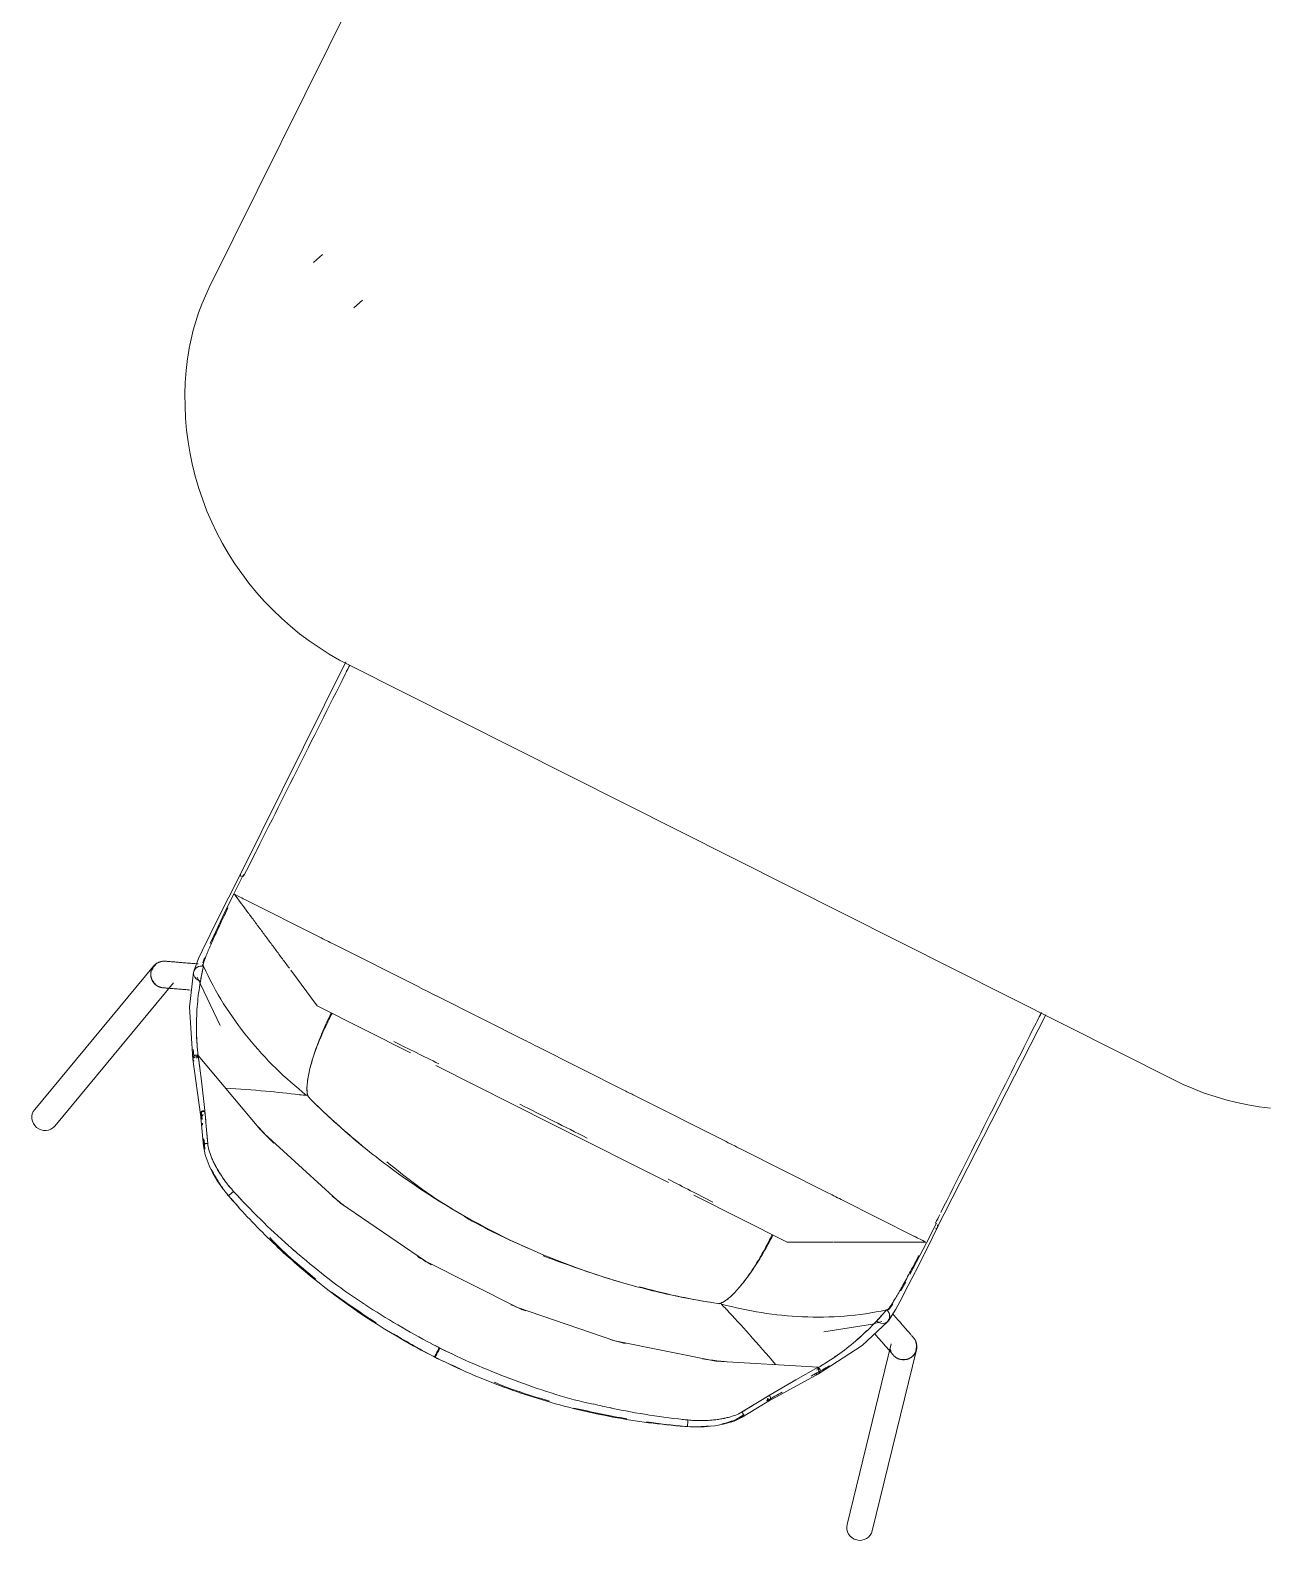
# Model space of a CAD drawing. Header units: millimetres. Extents: x 90978 to 295199, y -4084 to 97293.
# Drawn here: x 158724 to 159465, y 30896 to 31802 of the extents above; entities that cross this region are included whole.
import ezdxf

# ---------------------------------------------------------------- set-up
doc = ezdxf.new("R2010")
doc.units = ezdxf.units.MM
doc.header["$MEASUREMENT"] = 0
doc.layers.add('I-FURN', color=8, linetype='CONTINUOUS', lineweight=9)

msp = doc.modelspace()

# ---------------------------------------------------------------- linework, layer by layer
at = {"layer": 'I-FURN'}
for p, q in [((159173.54, 32338.06), (158831.77, 31648.02)), ((158894.39, 31663.12), (158899.75, 31667.86)), ((158829.44, 31643.06), (158827.31, 31638.02)), ((158831.77, 31648.02), (158829.44, 31643.06)), ((158825.38, 31632.9), (158823.66, 31627.7)), ((158827.31, 31638.02), (158825.38, 31632.9)), ((158918.44, 31635.84), (158923.82, 31640.56)), ((158823.66, 31627.7), (158822.15, 31622.44)), ((158820.85, 31617.13), (158819.76, 31611.76)), ((158822.15, 31622.44), (158820.85, 31617.13)), ((158818.77, 31605.46), (158817.96, 31598.33)), ((158818.89, 31606.36), (158818.77, 31605.46)), ((158819.76, 31611.76), (158818.89, 31606.36)), ((158817.96, 31598.33), (158817.43, 31591.18)), ((158817.43, 31591.18), (158817.19, 31584)), ((158817.19, 31584), (158817.24, 31576.83)), ((158817.24, 31576.83), (158817.58, 31569.66)), ((158817.58, 31569.66), (158818.2, 31562.51)), ((158818.2, 31562.51), (158819.11, 31555.4)), ((158819.11, 31555.4), (158820.3, 31548.32)), ((158820.3, 31548.32), (158821.77, 31541.3)), ((158821.77, 31541.3), (158823.52, 31534.34)), ((158823.52, 31534.34), (158825.55, 31527.46)), ((158825.55, 31527.46), (158827.86, 31520.67)), ((158827.86, 31520.67), (158830.43, 31513.97)), ((158830.43, 31513.97), (158833.27, 31507.38)), ((158833.27, 31507.38), (158836.37, 31500.91)), ((158836.37, 31500.91), (158839.72, 31494.57)), ((158839.72, 31494.57), (158843.33, 31488.36)), ((158843.33, 31488.36), (158847.18, 31482.31)), ((158847.18, 31482.31), (158851.27, 31476.42)), ((158851.27, 31476.42), (158855.6, 31470.69)), ((158855.6, 31470.69), (158860.15, 31465.14)), ((158860.15, 31465.14), (158864.92, 31459.78)), ((158864.92, 31459.78), (158869.89, 31454.61)), ((158869.89, 31454.61), (158875.07, 31449.65)), ((158875.07, 31449.65), (158880.45, 31444.9)), ((158880.45, 31444.9), (158886.01, 31440.36)), ((158886.01, 31440.36), (158891.75, 31436.05)), ((158891.75, 31436.05), (158897.65, 31431.98)), ((158897.65, 31431.98), (158903.72, 31428.14)), ((158903.72, 31428.14), (158909.93, 31424.55)), ((158909.93, 31424.55), (158915.95, 31421.38)), ((158850.19, 31295.22), (158913.72, 31423.46)), ((158915.95, 31421.38), (159410.06, 31172.81)), ((158843.49, 31282.25), (158850.43, 31295.73)), ((158846.41, 31283.96), (158852.34, 31295.96)), ((158850.23, 31295.24), (158850.19, 31295.19)), ((158850.19, 31295.19), (158850.3, 31295.06)), ((158850.41, 31295.22), (158850.23, 31295.24)), ((158850.3, 31295.06), (158850.54, 31294.87)), ((158850.73, 31295.13), (158850.41, 31295.22)), ((158851.15, 31294.97), (158850.73, 31295.13)), ((158851.65, 31294.76), (158851.15, 31294.97)), ((158836.53, 31268.53), (158843.49, 31282.25)), ((158840.78, 31272.42), (158846.41, 31283.96)), ((158853.2, 31280.83), (158897.78, 31258.4)), ((158835.69, 31261.74), (158840.78, 31272.42)), ((158840.96, 31271.35), (158843.01, 31275.8)), ((158832.27, 31259.97), (158836.53, 31268.53)), ((158832.39, 31254.53), (158835.69, 31261.74)), ((158827.48, 31249.98), (158832.27, 31259.97)), ((158906.56, 31253.99), (158957.86, 31228.18)), ((158799.87, 31242.26), (158800.13, 31242.45)), ((158800.13, 31242.45), (158800.4, 31242.63)), ((158800.4, 31242.63), (158800.67, 31242.8)), ((158800.67, 31242.8), (158800.95, 31242.95)), ((158800.95, 31242.95), (158801.24, 31243.1)), ((158801.24, 31243.1), (158801.53, 31243.23)), ((158801.53, 31243.23), (158801.82, 31243.35)), ((158801.82, 31243.35), (158802.12, 31243.46)), ((158802.12, 31243.46), (158802.43, 31243.56)), ((158802.43, 31243.56), (158802.74, 31243.64)), ((158802.74, 31243.64), (158803.05, 31243.71)), ((158803.05, 31243.71), (158803.36, 31243.77)), ((158803.36, 31243.77), (158803.68, 31243.82)), ((158803.68, 31243.82), (158804, 31243.86)), ((158804, 31243.86), (158804.32, 31243.88)), ((158804.32, 31243.88), (158804.64, 31243.89)), ((158804.64, 31243.89), (158804.96, 31243.88)), ((158804.96, 31243.88), (158805.28, 31243.87)), ((158805.28, 31243.87), (158805.36, 31243.86)), ((158805.37, 31243.86), (158805.36, 31243.86)), ((158805.36, 31243.86), (158805.38, 31243.86)), ((158805.41, 31243.86), (158805.37, 31243.86)), ((158805.38, 31243.86), (158805.44, 31243.85)), ((158805.5, 31243.85), (158805.41, 31243.86)), ((158805.44, 31243.85), (158805.54, 31243.85)), ((158805.62, 31243.84), (158805.5, 31243.85)), ((158805.54, 31243.85), (158805.58, 31243.84)), ((158805.78, 31243.83), (158805.62, 31243.84)), ((158805.97, 31243.81), (158805.78, 31243.83)), ((158806.21, 31243.79), (158805.97, 31243.81)), ((158806.48, 31243.77), (158806.21, 31243.79)), ((158806.79, 31243.74), (158806.48, 31243.77)), ((158807.13, 31243.72), (158806.79, 31243.74)), ((158807.51, 31243.68), (158807.13, 31243.72)), ((158807.93, 31243.65), (158807.51, 31243.68)), ((158808.38, 31243.61), (158807.93, 31243.65)), ((158808.87, 31243.57), (158808.38, 31243.61)), ((158809.38, 31243.53), (158808.87, 31243.57)), ((158809.93, 31243.48), (158809.38, 31243.53)), ((158810.52, 31243.44), (158809.93, 31243.48)), ((158811.13, 31243.39), (158810.52, 31243.44)), ((158811.77, 31243.33), (158811.13, 31243.39)), ((158812.44, 31243.28), (158811.77, 31243.33)), ((158813.13, 31243.22), (158812.44, 31243.28)), ((158813.86, 31243.16), (158813.13, 31243.22)), ((158814.61, 31243.1), (158813.86, 31243.16)), ((158815.38, 31243.04), (158814.61, 31243.1)), ((158816.17, 31242.97), (158815.38, 31243.04)), ((158816.99, 31242.9), (158816.17, 31242.97)), ((158817.83, 31242.84), (158816.99, 31242.9)), ((158818.68, 31242.76), (158817.83, 31242.84)), ((158819.55, 31242.69), (158818.68, 31242.76)), ((158820.44, 31242.62), (158819.55, 31242.69)), ((158821.34, 31242.55), (158820.44, 31242.62)), ((158822.26, 31242.47), (158821.34, 31242.55)), ((158823.19, 31242.39), (158822.26, 31242.47)), ((158822.47, 31237.84), (158825.42, 31245.48)), ((158824.13, 31242.32), (158823.19, 31242.39)), ((158825.42, 31245.48), (158827.48, 31249.98)), ((158827.91, 31242.88), (158828.84, 31245.86)), ((158798.38, 31240.85), (158727.04, 31154.94)), ((158796.71, 31236.14), (158796.73, 31236.46)), ((158796.71, 31235.82), (158796.71, 31236.14)), ((158796.72, 31235.5), (158796.71, 31235.82)), ((158796.74, 31235.18), (158796.72, 31235.5)), ((158796.73, 31236.54), (158796.77, 31236.86)), ((158796.73, 31236.46), (158796.73, 31236.54)), ((158796.77, 31234.86), (158796.74, 31235.18)), ((158796.77, 31236.86), (158796.81, 31237.18)), ((158796.82, 31234.54), (158796.77, 31234.86)), ((158796.81, 31237.18), (158796.87, 31237.49)), ((158796.88, 31234.23), (158796.82, 31234.54)), ((158796.87, 31237.49), (158796.94, 31237.81)), ((158796.95, 31233.92), (158796.88, 31234.23)), ((158796.94, 31237.81), (158797.02, 31238.12)), ((158797.04, 31233.61), (158796.95, 31233.92)), ((158797.02, 31238.12), (158797.12, 31238.42)), ((158797.13, 31233.31), (158797.04, 31233.61)), ((158797.12, 31238.42), (158797.22, 31238.72)), ((158797.24, 31233), (158797.13, 31233.31)), ((158797.22, 31238.72), (158797.34, 31239.02)), ((158797.34, 31239.02), (158797.48, 31239.31)), ((158797.48, 31239.31), (158797.62, 31239.6)), ((158797.62, 31239.6), (158797.77, 31239.88)), ((158797.77, 31239.88), (158797.94, 31240.15)), ((158797.94, 31240.15), (158798.11, 31240.42)), ((158798.11, 31240.42), (158798.3, 31240.68)), ((158798.3, 31240.68), (158798.5, 31240.93)), ((158798.5, 31240.93), (158798.7, 31241.18)), ((158798.7, 31241.18), (158798.92, 31241.41)), ((158798.92, 31241.41), (158799.14, 31241.64)), ((158799.14, 31241.64), (158799.38, 31241.86)), ((158799.38, 31241.86), (158799.62, 31242.06)), ((158799.62, 31242.06), (158799.87, 31242.26)), ((158820.02, 31216.35), (158822.39, 31237.27)), ((158822.32, 31236.68), (158822.53, 31237.82)), ((158822.37, 31236.8), (158822.47, 31237.84)), ((158822.41, 31236.19), (158822.37, 31236.8)), ((158822.53, 31235.57), (158822.41, 31236.19)), ((158823.05, 31234.35), (158822.53, 31235.57)), ((158823.03, 31238.86), (158823.8, 31239.75)), ((158823.95, 31233.26), (158823.05, 31234.35)), ((158823.8, 31239.75), (158824.77, 31240.42)), ((158825.07, 31242.24), (158824.13, 31242.32)), ((158824.52, 31234.32), (158838.3, 31205.2)), ((158827.78, 31240.93), (158827.73, 31241.84)), ((158896.58, 31217.07), (158880.72, 31238.44)), ((158739.04, 31144.97), (158810.38, 31230.88)), ((158797.36, 31232.71), (158797.24, 31233)), ((158797.5, 31232.42), (158797.36, 31232.71)), ((158797.64, 31232.13), (158797.5, 31232.42)), ((158797.8, 31231.85), (158797.64, 31232.13)), ((158797.97, 31231.58), (158797.8, 31231.85)), ((158798.14, 31231.31), (158797.97, 31231.58)), ((158798.33, 31231.05), (158798.14, 31231.31)), ((158798.53, 31230.8), (158798.33, 31231.05)), ((158798.74, 31230.56), (158798.53, 31230.8)), ((158798.96, 31230.33), (158798.74, 31230.56)), ((158799.18, 31230.1), (158798.96, 31230.33)), ((158799.42, 31229.88), (158799.18, 31230.1)), ((158799.66, 31229.68), (158799.42, 31229.88)), ((158799.91, 31229.48), (158799.66, 31229.68)), ((158800.17, 31229.29), (158799.91, 31229.48)), ((158800.44, 31229.12), (158800.17, 31229.29)), ((158800.72, 31228.95), (158800.44, 31229.12)), ((158801, 31228.8), (158800.72, 31228.95)), ((158801.28, 31228.66), (158801, 31228.8)), ((158801.58, 31228.53), (158801.28, 31228.66)), ((158801.87, 31228.41), (158801.58, 31228.53)), ((158802.17, 31228.3), (158801.87, 31228.41)), ((158802.48, 31228.2), (158802.17, 31228.3)), ((158802.79, 31228.12), (158802.48, 31228.2)), ((158803.1, 31228.05), (158802.79, 31228.12)), ((158803.41, 31227.99), (158803.1, 31228.05)), ((158803.73, 31227.95), (158803.41, 31227.99)), ((158804.05, 31227.91), (158803.73, 31227.95)), ((158804.09, 31227.91), (158804.05, 31227.91)), ((158804.05, 31227.91), (158804.05, 31227.91)), ((158804.05, 31227.91), (158804.07, 31227.91)), ((158804.07, 31227.91), (158804.13, 31227.91)), ((158804.16, 31227.91), (158804.09, 31227.91)), ((158804.13, 31227.91), (158804.22, 31227.9)), ((158804.27, 31227.9), (158804.16, 31227.91)), ((158804.22, 31227.9), (158804.36, 31227.89)), ((158804.36, 31227.89), (158804.53, 31227.88)), ((158804.53, 31227.88), (158804.74, 31227.86)), ((158804.74, 31227.86), (158804.99, 31227.84)), ((158804.99, 31227.84), (158805.28, 31227.81)), ((158805.28, 31227.81), (158805.6, 31227.79)), ((158805.6, 31227.79), (158805.96, 31227.76)), ((158805.96, 31227.76), (158806.35, 31227.73)), ((158806.35, 31227.73), (158806.78, 31227.69)), ((158806.78, 31227.69), (158807.24, 31227.65)), ((158807.24, 31227.65), (158807.74, 31227.61)), ((158807.74, 31227.61), (158808.27, 31227.57)), ((158808.27, 31227.57), (158808.83, 31227.52)), ((158808.83, 31227.52), (158809.43, 31227.47)), ((158809.43, 31227.47), (158810.05, 31227.42)), ((158810.05, 31227.42), (158810.7, 31227.37)), ((158810.7, 31227.37), (158811.38, 31227.31)), ((158811.38, 31227.31), (158812.09, 31227.25)), ((158812.09, 31227.25), (158812.82, 31227.19)), ((158812.82, 31227.19), (158813.58, 31227.13)), ((158813.58, 31227.13), (158814.36, 31227.07)), ((158814.36, 31227.07), (158815.16, 31227)), ((158815.16, 31227), (158815.98, 31226.93)), ((158815.98, 31226.93), (158816.83, 31226.86)), ((158816.83, 31226.86), (158817.69, 31226.79)), ((158817.69, 31226.79), (158818.57, 31226.72)), ((158818.57, 31226.72), (158819.46, 31226.65)), ((158819.46, 31226.65), (158820.37, 31226.57)), ((158825.18, 31232.41), (158823.95, 31233.26)), ((158826.65, 31231.93), (158825.18, 31232.41)), ((158821.93, 31185.1), (158820.02, 31216.35)), ((158952.59, 31188.89), (158896.58, 31217.07)), ((158968.04, 31223.06), (159021.82, 31196)), ((159268.2, 31083.33), (159333.75, 31211.65)), ((159027.71, 31193.04), (159081.37, 31166.05)), ((158825.09, 31187.23), (158821.91, 31185.52)), ((158821.91, 31185.52), (158821.98, 31186)), ((158826.5, 31151.79), (158821.93, 31185.1)), ((158821.98, 31186), (158822.16, 31186.44)), ((158822.16, 31186.44), (158822.43, 31186.84)), ((158822.43, 31186.84), (158822.79, 31187.15)), ((158822.79, 31187.15), (158823.22, 31187.38)), ((158823.22, 31187.38), (158823.68, 31187.51)), ((158823.68, 31187.51), (158824.17, 31187.52)), ((158824.17, 31187.52), (158824.64, 31187.43)), ((158824.2, 31185.7), (158825.09, 31187.23)), ((158825.09, 31187.23), (158824.2, 31185.7)), ((158824.22, 31185.65), (158825.09, 31187.23)), ((158824.22, 31185.65), (158825.09, 31187.23)), ((158824.64, 31187.43), (158825.09, 31187.23)), ((158825.16, 31187.35), (158862.54, 31142.58)), ((158825.16, 31187.35), (158827.13, 31172.07)), ((159037.51, 31146.17), (158967.7, 31181.29)), ((158827.13, 31172.07), (158829.04, 31154.32)), ((159410.06, 31172.81), (159416.2, 31169.87)), ((159416.2, 31169.87), (159422.45, 31167.19)), ((159086.95, 31163.24), (159140.63, 31136.24)), ((159422.45, 31167.19), (159428.79, 31164.75)), ((159428.79, 31164.75), (159435.24, 31162.58)), ((159435.24, 31162.58), (159441.76, 31160.66)), ((158828.32, 31132.81), (158826.45, 31152.22)), ((158826.56, 31152.41), (158826.49, 31152.01)), ((158826.49, 31152.01), (158826.53, 31151.61)), ((158826.74, 31152.79), (158826.56, 31152.41)), ((158827.26, 31150.91), (158827.01, 31153.25)), ((158827.38, 31153.37), (158827.02, 31153.12)), ((158827.29, 31150.64), (158828.1, 31151.88)), ((158827.79, 31153.54), (158827.38, 31153.37)), ((158828.24, 31153.62), (158827.79, 31153.54)), ((158828.7, 31153.59), (158828.24, 31153.62)), ((158829.13, 31153.46), (158828.7, 31153.59)), ((158829.04, 31154.32), (158829.66, 31147.99)), ((159441.76, 31160.66), (159448.35, 31159)), ((159448.35, 31159), (159455.01, 31157.61)), ((159455.01, 31157.61), (159461.71, 31156.49)), ((159461.71, 31156.49), (159468.46, 31155.63)), ((158826.53, 31151.61), (158826.69, 31151.23)), ((158827.46, 31148.95), (158827.26, 31150.91)), ((158827.82, 31145.39), (158827.7, 31146.59)), ((159107.33, 31111.05), (159037.51, 31146.17)), ((158829.19, 31130.99), (158828.63, 31137.11)), ((158830.31, 31140.94), (158830.9, 31134.35)), ((158863.31, 31141.78), (158864.84, 31140.18)), ((158864.84, 31140.18), (158910.57, 31098.74)), ((158829.28, 31127.69), (158828.31, 31132.98)), ((158831.71, 31121.2), (158829.28, 31127.69)), ((159150.9, 31131.07), (159202.12, 31105.3)), ((158834.01, 31116.59), (158831.71, 31121.2)), ((158836.81, 31111.88), (158834.01, 31116.59)), ((158839.94, 31107.38), (158836.81, 31111.88)), ((158843.44, 31103.16), (158843.36, 31103.09)), ((158843.6, 31103.31), (158843.44, 31103.16)), ((158843.83, 31103.52), (158843.6, 31103.31)), ((158844.13, 31103.79), (158843.83, 31103.52)), ((158844.47, 31104.09), (158844.13, 31103.79)), ((158844.83, 31104.42), (158844.47, 31104.09)), ((158845.2, 31104.75), (158844.83, 31104.42)), ((158845.54, 31105.05), (158845.2, 31104.75)), ((158845.85, 31105.32), (158845.54, 31105.05)), ((158846.09, 31105.54), (158845.85, 31105.32)), ((158846.26, 31105.69), (158846.09, 31105.54)), ((158846.35, 31105.76), (158846.26, 31105.69)), ((158910.57, 31098.74), (158961.51, 31063.82)), ((159178.44, 31075.27), (159122.44, 31103.45)), ((159210.97, 31100.85), (159255.31, 31078.54)), ((159268.16, 31086.77), (159262.07, 31074.87)), ((159262.43, 31071.5), (159269.12, 31085.1)), ((159267.72, 31083.4), (159268.01, 31083.32)), ((159268.07, 31083.51), (159267.82, 31083.7)), ((159268.17, 31083.31), (159268.2, 31083.37)), ((159206.16, 31075.28), (159178.44, 31075.27)), ((159255.57, 31057.73), (159262.43, 31071.5)), ((159262.07, 31074.87), (159256.15, 31063.45)), ((158961.51, 31063.82), (159016.7, 31036.06)), ((159256.15, 31063.45), (159252.13, 31055.83)), ((159255.25, 31063.09), (159255.18, 31062.97)), ((159257.53, 31067.27), (159255.25, 31063.09)), ((159251.22, 31049.21), (159255.57, 31057.73)), ((159246.06, 31039.4), (159251.22, 31049.21)), ((159249.71, 31051.36), (159246.8, 31046.09)), ((159016.7, 31036.06), (159075.1, 31015.98)), ((159239.3, 31028.15), (159243.68, 31035.08)), ((159241.95, 31038.05), (159239.38, 31034.76)), ((159243.68, 31035.08), (159246.06, 31039.4)), ((159200.58, 31021.4), (159229.75, 31026.09)), ((159223.5, 31013.37), (159238.89, 31027.74)), ((159229.75, 31026.09), (159235.24, 31027.69)), ((159232.06, 31027.99), (159233.33, 31027.09)), ((159233.33, 31027.09), (159234.74, 31026.6)), ((159234.74, 31026.6), (159236.16, 31026.54)), ((159236.16, 31026.54), (159237.44, 31026.84)), ((159237.44, 31026.84), (159238.01, 31027.11)), ((159238.01, 31027.11), (159238.53, 31027.44)), ((159239.25, 31028.18), (159238.46, 31027.34)), ((159238.53, 31027.44), (159239.3, 31028.15)), ((159240.04, 31030.35), (159239.78, 31029.21)), ((159240, 31031.53), (159240.04, 31030.35)), ((159242.3, 31031.7), (159241.68, 31032.41)), ((159242.92, 31031), (159242.3, 31031.7)), ((159243.53, 31030.3), (159242.92, 31031)), ((159244.13, 31029.62), (159243.53, 31030.3)), ((159244.72, 31028.94), (159244.13, 31029.62)), ((159245.3, 31028.28), (159244.72, 31028.94)), ((159245.87, 31027.63), (159245.3, 31028.28)), ((159246.43, 31027), (159245.87, 31027.63)), ((159246.98, 31026.38), (159246.43, 31027)), ((159247.51, 31025.77), (159246.98, 31026.38)), ((159248.02, 31025.18), (159247.51, 31025.77)), ((159248.53, 31024.61), (159248.02, 31025.18)), ((159075.1, 31015.98), (159135.63, 31003.95)), ((159231.12, 31020.18), (159231.73, 31019.49)), ((159231.73, 31019.49), (159232.33, 31018.81)), ((159232.33, 31018.81), (159232.91, 31018.14)), ((159232.91, 31018.14), (159233.49, 31017.48)), ((159233.49, 31017.48), (159234.06, 31016.84)), ((159234.06, 31016.84), (159234.61, 31016.21)), ((159234.61, 31016.21), (159235.15, 31015.59)), ((159249.01, 31024.06), (159248.53, 31024.61)), ((159249.48, 31023.53), (159249.01, 31024.06)), ((159249.93, 31023.01), (159249.48, 31023.53)), ((159250.36, 31022.52), (159249.93, 31023.01)), ((159250.77, 31022.05), (159250.36, 31022.52)), ((159251.17, 31021.61), (159250.77, 31022.05)), ((159251.54, 31021.18), (159251.17, 31021.61)), ((159251.89, 31020.78), (159251.54, 31021.18)), ((159252.22, 31020.41), (159251.89, 31020.78)), ((159252.52, 31020.06), (159252.22, 31020.41)), ((159252.81, 31019.74), (159252.52, 31020.06)), ((159253.07, 31019.44), (159252.81, 31019.74)), ((159253.31, 31019.17), (159253.07, 31019.44)), ((159253.52, 31018.92), (159253.31, 31019.17)), ((159253.71, 31018.71), (159253.52, 31018.92)), ((159253.87, 31018.52), (159253.71, 31018.71)), ((159254.01, 31018.36), (159253.87, 31018.52)), ((159254.13, 31018.23), (159254.01, 31018.36)), ((159254.22, 31018.13), (159254.13, 31018.23)), ((159254.19, 31018.16), (159254.26, 31018.08)), ((159254.28, 31018.06), (159254.22, 31018.13)), ((159254.26, 31018.08), (159254.31, 31018.03)), ((159254.32, 31018.01), (159254.28, 31018.06)), ((159254.31, 31018.03), (159254.33, 31018)), ((159254.33, 31018), (159254.32, 31018.01)), ((159254.33, 31018), (159254.54, 31017.76)), ((159254.33, 31018), (159254.33, 31018)), ((159254.54, 31017.76), (159254.74, 31017.5)), ((159254.74, 31017.5), (159254.92, 31017.24)), ((159254.92, 31017.24), (159255.1, 31016.97)), ((159255.1, 31016.97), (159255.26, 31016.7)), ((159255.26, 31016.7), (159255.42, 31016.42)), ((159255.42, 31016.42), (159255.56, 31016.13)), ((159255.56, 31016.13), (159255.69, 31015.84)), ((159255.69, 31015.84), (159255.81, 31015.54)), ((158966.99, 31006.5), (158967.13, 31006.78)), ((158967.13, 31006.78), (158967.35, 31007.22)), ((158967.35, 31007.22), (158967.65, 31007.79)), ((158967.77, 31007.01), (158967.54, 31006.57)), ((158967.65, 31007.79), (158967.98, 31008.47)), ((158968.06, 31007.59), (158967.77, 31007.01)), ((158967.98, 31008.47), (158968.35, 31009.18)), ((158968.39, 31008.26), (158968.06, 31007.59)), ((158968.35, 31009.18), (158968.71, 31009.9)), ((158968.75, 31008.98), (158968.39, 31008.26)), ((158968.71, 31009.9), (158969.05, 31010.57)), ((158969.12, 31009.7), (158968.75, 31008.98)), ((158969.05, 31010.57), (158969.34, 31011.15)), ((158969.45, 31010.37), (158969.12, 31009.7)), ((158969.34, 31011.15), (158969.56, 31011.59)), ((158969.74, 31010.95), (158969.45, 31010.37)), ((158969.56, 31011.59), (158969.7, 31011.87)), ((158969.96, 31011.39), (158969.74, 31010.95)), ((158970.1, 31011.67), (158969.96, 31011.39)), ((159197.27, 30996.28), (159223.5, 31013.37)), ((159240.92, 31014.3), (159214.46, 30905.8)), ((159229.62, 30902.11), (159256.08, 31010.6)), ((159235.15, 31015.59), (159235.68, 31014.99)), ((159235.68, 31014.99), (159236.19, 31014.41)), ((159236.19, 31014.41), (159236.69, 31013.85)), ((159236.69, 31013.85), (159237.16, 31013.3)), ((159237.16, 31013.3), (159237.63, 31012.77)), ((159237.63, 31012.77), (159238.07, 31012.27)), ((159238.07, 31012.27), (159238.49, 31011.79)), ((159238.49, 31011.79), (159238.9, 31011.33)), ((159238.9, 31011.33), (159239.28, 31010.89)), ((159239.28, 31010.89), (159239.65, 31010.47)), ((159239.65, 31010.47), (159239.99, 31010.08)), ((159239.99, 31010.08), (159240.31, 31009.72)), ((159240.31, 31009.72), (159240.61, 31009.38)), ((159240.61, 31009.38), (159240.89, 31009.06)), ((159240.89, 31009.06), (159241.14, 31008.78)), ((159241.14, 31008.78), (159241.37, 31008.52)), ((159241.37, 31008.52), (159241.57, 31008.28)), ((159241.57, 31008.28), (159241.75, 31008.08)), ((159241.75, 31008.08), (159241.91, 31007.9)), ((159241.91, 31007.9), (159242.04, 31007.75)), ((159242.04, 31007.75), (159242.14, 31007.63)), ((159242.14, 31007.63), (159242.22, 31007.54)), ((159242.2, 31007.57), (159242.17, 31007.6)), ((159242.26, 31007.5), (159242.2, 31007.57)), ((159242.22, 31007.54), (159242.28, 31007.48)), ((159242.3, 31007.46), (159242.26, 31007.5)), ((159242.28, 31007.48), (159242.31, 31007.45)), ((159242.31, 31007.44), (159242.3, 31007.46)), ((159242.31, 31007.45), (159242.31, 31007.44)), ((159242.37, 31007.38), (159242.31, 31007.44)), ((159242.59, 31007.14), (159242.37, 31007.38)), ((159242.81, 31006.92), (159242.59, 31007.14)), ((159243.05, 31006.7), (159242.81, 31006.92)), ((159253.6, 31006.71), (159253.36, 31006.5)), ((159253.67, 31006.77), (159253.6, 31006.71)), ((159253.9, 31006.99), (159253.67, 31006.77)), ((159254.12, 31007.21), (159253.9, 31006.99)), ((159254.34, 31007.45), (159254.12, 31007.21)), ((159254.55, 31007.69), (159254.34, 31007.45)), ((159254.74, 31007.95), (159254.55, 31007.69)), ((159254.93, 31008.21), (159254.74, 31007.95)), ((159255.1, 31008.48), (159254.93, 31008.21)), ((159255.27, 31008.75), (159255.1, 31008.48)), ((159255.42, 31009.03), (159255.27, 31008.75)), ((159255.56, 31009.32), (159255.42, 31009.03)), ((159255.69, 31009.61), (159255.56, 31009.32)), ((159255.81, 31009.91), (159255.69, 31009.61)), ((159255.81, 31015.54), (159255.91, 31015.24)), ((159255.92, 31010.21), (159255.81, 31009.91)), ((159255.91, 31015.24), (159256.01, 31014.94)), ((159256.01, 31010.52), (159255.92, 31010.21)), ((159256.01, 31014.94), (159256.09, 31014.63)), ((159256.09, 31010.82), (159256.01, 31010.52)), ((159256.09, 31014.63), (159256.16, 31014.32)), ((159256.16, 31011.14), (159256.09, 31010.82)), ((159256.16, 31014.32), (159256.22, 31014)), ((159256.22, 31011.45), (159256.16, 31011.14)), ((159256.22, 31014), (159256.26, 31013.68)), ((159256.27, 31011.77), (159256.22, 31011.45)), ((159256.26, 31013.68), (159256.3, 31013.37)), ((159256.3, 31012.09), (159256.27, 31011.77)), ((159256.3, 31013.37), (159256.32, 31013.05)), ((159256.32, 31012.41), (159256.3, 31012.09)), ((159256.32, 31013.05), (159256.32, 31012.73)), ((159256.32, 31012.73), (159256.32, 31012.41)), ((158966.94, 31006.4), (158966.99, 31006.5)), ((158967.4, 31006.29), (158967.36, 31006.2)), ((158967.54, 31006.57), (158967.4, 31006.29)), ((159135.63, 31003.95), (159197.16, 31000.21)), ((159197.16, 31000.21), (159183.71, 30992.68)), ((159197.11, 31000.09), (159196.35, 30998.44)), ((159197.11, 31000.09), (159196.35, 30998.44)), ((159197.1, 31000.09), (159196.41, 30998.46)), ((159196.41, 30998.46), (159197.11, 31000.09)), ((159197.1, 31000.09), (159197.53, 30999.84)), ((159197.31, 30998.66), (159197.11, 31000.09)), ((159197.63, 30996.51), (159197.37, 30998.25)), ((159197.53, 30999.84), (159197.89, 30999.52)), ((159197.89, 30999.52), (159198.16, 30999.12)), ((159198.16, 30999.12), (159198.34, 30998.67)), ((159198.37, 30997.72), (159198.22, 30997.26)), ((159198.34, 30998.67), (159198.41, 30998.19)), ((159198.41, 30998.19), (159198.37, 30997.72)), ((159243.3, 31006.5), (159243.05, 31006.7)), ((159243.55, 31006.3), (159243.3, 31006.5)), ((159243.81, 31006.11), (159243.55, 31006.3)), ((159244.08, 31005.94), (159243.81, 31006.11)), ((159244.35, 31005.77), (159244.08, 31005.94)), ((159244.63, 31005.62), (159244.35, 31005.77)), ((159244.92, 31005.48), (159244.63, 31005.62)), ((159245.21, 31005.35), (159244.92, 31005.48)), ((159245.51, 31005.23), (159245.21, 31005.35)), ((159245.81, 31005.12), (159245.51, 31005.23)), ((159246.12, 31005.03), (159245.81, 31005.12)), ((159246.43, 31004.95), (159246.12, 31005.03)), ((159246.74, 31004.88), (159246.43, 31004.95)), ((159247.05, 31004.82), (159246.74, 31004.88)), ((159247.37, 31004.78), (159247.05, 31004.82)), ((159247.69, 31004.75), (159247.37, 31004.78)), ((159248.01, 31004.73), (159247.69, 31004.75)), ((159248.33, 31004.72), (159248.01, 31004.73)), ((159248.65, 31004.73), (159248.33, 31004.72)), ((159248.97, 31004.75), (159248.65, 31004.73)), ((159249.29, 31004.78), (159248.97, 31004.75)), ((159249.6, 31004.82), (159249.29, 31004.78)), ((159249.92, 31004.88), (159249.6, 31004.82)), ((159250.23, 31004.95), (159249.92, 31004.88)), ((159250.54, 31005.03), (159250.23, 31004.95)), ((159250.84, 31005.13), (159250.54, 31005.03)), ((159251.15, 31005.24), (159250.84, 31005.13)), ((159251.44, 31005.35), (159251.15, 31005.24)), ((159251.73, 31005.48), (159251.44, 31005.35)), ((159252.02, 31005.63), (159251.73, 31005.48)), ((159252.3, 31005.78), (159252.02, 31005.63)), ((159252.58, 31005.95), (159252.3, 31005.78)), ((159252.84, 31006.12), (159252.58, 31005.95)), ((159253.1, 31006.31), (159252.84, 31006.12)), ((159253.36, 31006.5), (159253.1, 31006.31)), ((159167.81, 30980.09), (159197.27, 30996.28)), ((159183.71, 30992.68), (159168.32, 30983.64)), ((159193.74, 30995.57), (159195.44, 30996.47)), ((159197.97, 30996.85), (159197.63, 30996.51)), ((159198.22, 30997.26), (159197.97, 30996.85)), ((159168.32, 30983.64), (159151.18, 30973.23)), ((159151.56, 30970.29), (159167.96, 30980.18)), ((159167, 30981.62), (159166.41, 30980.04)), ((159166.55, 30980.12), (159167.14, 30981.73)), ((159166.65, 30980.18), (159175.16, 30985.17)), ((159167.24, 30979.91), (159167.64, 30980.01)), ((159167.78, 30980.09), (159167.38, 30979.99)), ((159167.94, 30982.93), (159167.58, 30983.2)), ((159167.64, 30980.01), (159167.99, 30980.21)), ((159167.71, 30983.28), (159168.07, 30983.01)), ((159168.12, 30980.29), (159167.78, 30980.09)), ((159168.23, 30982.58), (159167.94, 30982.93)), ((159167.99, 30980.21), (159168.27, 30980.51)), ((159168.07, 30983.01), (159168.37, 30982.66)), ((159168.41, 30980.59), (159168.12, 30980.29)), ((159168.44, 30982.18), (159168.23, 30982.58)), ((159168.37, 30982.66), (159168.58, 30982.26)), ((159168.56, 30981.74), (159168.44, 30982.18)), ((159168.47, 30980.88), (159168.56, 30981.3)), ((159168.56, 30981.3), (159168.56, 30981.74)), ((159168.58, 30982.26), (159168.69, 30981.82)), ((159168.7, 30981.38), (159168.6, 30980.96)), ((159168.69, 30981.82), (159168.7, 30981.38)), ((159149.48, 30969.84), (159152.78, 30971.85)), ((159151.53, 30972.99), (159151.17, 30973.23)), ((159151.83, 30972.67), (159151.53, 30972.99)), ((159151.68, 30970.38), (159151.95, 30970.66)), ((159152.06, 30972.28), (159151.83, 30972.67)), ((159151.95, 30970.66), (159152.13, 30971.02)), ((159152.18, 30971.86), (159152.06, 30972.28)), ((159152.21, 30971.42), (159152.18, 30971.86)), ((159118.66, 30964.6), (159118.67, 30964.71)), ((159118.67, 30964.71), (159118.69, 30964.92)), ((159118.69, 30964.92), (159118.72, 30965.24)), ((159118.72, 30965.24), (159118.76, 30965.63)), ((159118.76, 30965.63), (159118.8, 30966.09)), ((159118.8, 30966.09), (159118.84, 30966.58)), ((159118.84, 30966.58), (159118.89, 30967.06)), ((159118.89, 30967.06), (159118.93, 30967.52)), ((159118.93, 30967.52), (159118.96, 30967.93)), ((159118.96, 30967.93), (159118.99, 30968.25)), ((159118.99, 30968.25), (159119.01, 30968.48)), ((159124.14, 30964.41), (159129.61, 30964.58)), ((159129.61, 30964.58), (159135.07, 30965.14)), ((159135.07, 30965.14), (159140.14, 30966.04)), ((159140.14, 30966.04), (159146.8, 30967.96)), ((159146.8, 30967.96), (159151.62, 30970.33)), ((159150.17, 30970.27), (159150.56, 30970.13)), ((159150.56, 30970.13), (159150.97, 30970.1)), ((159150.97, 30970.1), (159151.35, 30970.19)), ((159151.35, 30970.19), (159151.68, 30970.38))]:
    msp.add_line(p, q, dxfattribs=at)
for centre, major_axis, ratio, start_param, end_param in [((158804.38, 31235.87), (6, -4.98), 0.972413, 2.617994, 4.712389), ((158804.92, 31235.87), (-0.66, -7.97), 0.991026, 2.987513, 3.665191), ((158804.92, 31235.87), (-0.66, -7.97), 0.991026, 3.926991, 4.45059), ((158804.92, 31235.87), (-0.66, -7.97), 0.991026, 5.235988, 5.472216), ((158733.04, 31149.95), (6, -4.98), 0.972413, 3.141593, 4.712389), ((158733.04, 31149.95), (6, -4.98), 0.972413, 4.712389, 6.283185), ((159248.18, 31012.88), (-6.01, -5.28), 0.991026, 2.094395, 3.141593), ((159248.18, 31012.88), (-6.01, -5.28), 0.991026, 5.808494, 5.967319), ((159248.5, 31012.45), (-7.58, 1.85), 0.972413, 1.570796, 3.665191), ((159222.04, 30903.96), (-7.58, 1.85), 0.972413, 0, 1.570796), ((159222.04, 30903.96), (-7.58, 1.85), 0.972413, 1.570796, 3.141593)]:
    msp.add_ellipse(centre, major_axis=major_axis, ratio=ratio, start_param=start_param, end_param=end_param, dxfattribs=at)
for points, knots in [([(158916.07, 31421.43), (158915.77, 31420.84), (158895.94, 31381.43), (158876.13, 31342.05), (158856.64, 31303.3)], [-0.5070943, -0.5070943, -0.5070943, -0.5070943, -0.5, -0.0351654, -0.0351654, -0.0351654, -0.0351654]), ([(158850.49, 31295.49), (158850.44, 31295.56), (158850.36, 31295.75), (158850.52, 31295.81), (158850.69, 31295.82)], [-0.7, -0.7, -0.7, -0.7, -0.6, -0.4, -0.4, -0.4, -0.4]), ([(158879.86, 31239.6), (158878.47, 31241.48), (158875.68, 31245.24), (158871.48, 31250.9), (158867.3, 31256.53), (158863.16, 31262.11), (158859.06, 31267.64), (158853.63, 31274.95), (158849.6, 31280.38), (158846.94, 31283.97)], [-0.6666667, -0.6666667, -0.6666667, -0.6666667, -0.5833333, -0.5, -0.4166667, -0.3333333, -0.25, -0.1666667, -0.000257, -0.000257, -0.000257, -0.000257]), ([(158842.48, 31274.7), (158841.69, 31273.05), (158840.14, 31269.82), (158837.89, 31265.07), (158835.83, 31260.64), (158833.94, 31256.49), (158832.26, 31252.71), (158830.86, 31249.42), (158829.7, 31246.57), (158828.84, 31244.31), (158828.29, 31242.59), (158827.94, 31241.17), (158828.07, 31240.91), (158828.2, 31240.83)], [0.25, 0.25, 0.25, 0.25, 0.3125, 0.375, 0.4375, 0.5, 0.5625, 0.625, 0.6875, 0.75, 0.8125, 0.875, 0.9696726, 0.9696726, 0.9696726, 0.9696726]), ([(158828.33, 31240.78), (158827.84, 31240.91), (158826.82, 31241.03), (158825.33, 31240.74), (158824.04, 31240.02), (158823.14, 31239.01), (158822.78, 31238.23), (158822.67, 31237.86)], [-1, -1, -1, -1, -0.9038462, -0.8076923, -0.7115385, -0.6153846, -0.5384615, -0.5384615, -0.5384615, -0.5384615]), ([(158828.32, 31240.78), (158827.35, 31236.65), (158825.74, 31228.19), (158824.24, 31214.73), (158823.96, 31203.48), (158824.27, 31196.81), (158824.41, 31194.72)], [-1, -1, -1, -1, -0.75, -0.5, -0.25, -0.1358719, -0.1358719, -0.1358719, -0.1358719]), ([(158824.43, 31214.69), (158824.74, 31219.22), (158825.38, 31225.63), (158826.52, 31231.66), (158826.87, 31233.43)], [-0.4999848, -0.4999848, -0.4999848, -0.4999848, -0.25, -0.1451812, -0.1451812, -0.1451812, -0.1451812]), ([(158825.09, 31187.23), (158824.55, 31191.83), (158823.88, 31201), (158824.17, 31210.12), (158824.43, 31214.68)], [-0.9999704, -0.9999704, -0.9999704, -0.9999704, -0.75, -0.5, -0.5, -0.5, -0.5]), ([(158890.86, 31162.59), (158890.57, 31163.71), (158890.23, 31166.68), (158890.73, 31172.97), (158892.57, 31181.41), (158895.64, 31191.19), (158899.84, 31201.9), (158903.18, 31209.14), (158905, 31212.83)], [-0.9667206, -0.9667206, -0.9667206, -0.9667206, -0.8333333, -0.6666667, -0.5, -0.3333333, -0.1666667, 0, 0, 0, 0]), ([(158894.09, 31185.98), (158894.77, 31188.1), (158896.33, 31192.53), (158898.69, 31198.3), (158900.8, 31203.03), (158902.86, 31207.37), (158904.5, 31210.54), (158905.56, 31212.54)], [0.5714286, 0.5714286, 0.5714286, 0.5714286, 0.6785714, 0.7857143, 0.8392857, 0.8928571, 0.9851475, 0.9851475, 0.9851475, 0.9851475]), ([(159270.77, 31093.17), (159290.4, 31132.18), (159310.48, 31172.11), (159330.6, 31212.11), (159331.06, 31213)], [0.0344067, 0.0344067, 0.0344067, 0.0344067, 0.5, 0.5106673, 0.5106673, 0.5106673, 0.5106673]), ([(158821.91, 31185.52), (158821.9, 31185.3), (158821.95, 31184.85), (158822.24, 31184.31), (158822.51, 31184.03), (158822.62, 31183.93)], [-1, -1, -1, -1, -0.7, -0.4, -0.2, -0.2, -0.2, -0.2]), ([(158841.65, 31167.77), (158849.72, 31167.25), (158864.58, 31166.11), (158879.23, 31164.56), (158885.95, 31163.81)], [-0.9812423, -0.9812423, -0.9812423, -0.9812423, -0.5, -0.0894127, -0.0894127, -0.0894127, -0.0894127]), ([(158891.35, 31162.22), (158890.89, 31163.19), (158890.46, 31165.05), (158890.41, 31167.54), (158890.44, 31168.45)], [0, 0, 0, 0, 0.1428571, 0.2159417, 0.2159417, 0.2159417, 0.2159417]), ([(158891.27, 31162.38), (158899.3, 31154.32), (158916.27, 31138.58), (158953.01, 31109.53), (159003.58, 31078.72), (159058.46, 31056.48), (159104.1, 31044.18), (159127.29, 31039.9), (159139, 31038.22)], [0.0046222, 0.0046222, 0.0046222, 0.0046222, 0.125, 0.25, 0.5, 0.75, 0.875, 1, 1, 1, 1]), ([(158826.97, 31153.53), (158827.08, 31153.63), (158827.32, 31153.81), (158827.74, 31153.98), (158828.35, 31154.08), (158828.81, 31154), (158829.08, 31153.88)], [-0.4166667, -0.4166667, -0.4166667, -0.4166667, -0.3333333, -0.25, -0.1666667, 0, 0, 0, 0]), ([(158830.81, 31135.47), (158830.55, 31138.49), (158829.98, 31144.79), (158829.4, 31150.78), (158829.08, 31153.88)], [0.0589298, 0.0589298, 0.0589298, 0.0589298, 0.5, 1, 1, 1, 1]), ([(159018.19, 31158), (159024.91, 31154.63), (159038.41, 31147.87), (159051.78, 31141.1), (159058.45, 31137.71)], [-0.5757065, -0.5757065, -0.5757065, -0.5757065, -0.5, -0.4241652, -0.4241652, -0.4241652, -0.4241652]), ([(158828.38, 31133.45), (158828.42, 31133.57), (158828.6, 31133.93), (158829.05, 31134.3), (158829.61, 31134.5), (158830.06, 31134.55), (158830.51, 31134.5), (158830.79, 31134.41), (158830.91, 31134.34)], [-0.5833333, -0.5833333, -0.5833333, -0.5833333, -0.5, -0.3333333, -0.25, -0.1666667, -0.0833333, 0, 0, 0, 0]), ([(158830.92, 31134.25), (158830.66, 31134.38), (158830.22, 31134.48), (158829.62, 31134.41), (158829.2, 31134.26), (158828.83, 31134.02), (158828.55, 31133.71), (158828.43, 31133.47), (158828.39, 31133.35)], [-1, -1, -1, -1, -0.8333333, -0.75, -0.6666667, -0.5833333, -0.5, -0.4166667, -0.4166667, -0.4166667, -0.4166667]), ([(158833.16, 31126.14), (158832.52, 31127.71), (158831.5, 31130.69), (158830.99, 31133.21), (158830.9, 31134.35)], [0.6666693, 0.6666693, 0.6666693, 0.6666693, 0.8333333, 1, 1, 1, 1]), ([(158846.34, 31105.76), (158844.85, 31107.42), (158842.7, 31109.98), (158840.16, 31113.47), (158838.41, 31116.1), (158836.83, 31118.71), (158835.42, 31121.27), (158834.18, 31123.76), (158833.48, 31125.36), (158833.16, 31126.14)], [0, 0, 0, 0, 0.1666667, 0.25, 0.3333333, 0.4166667, 0.5, 0.5833333, 0.6666667, 0.6666667, 0.6666667, 0.6666667]), ([(158832.87, 31118.97), (158833.64, 31117.34), (158835.47, 31113.9), (158839.01, 31108.47), (158841.86, 31104.87), (158843.36, 31103.09)], [-0.4938391, -0.4938391, -0.4938391, -0.4938391, -0.3333333, -0.1666667, 0, 0, 0, 0]), ([(158833.07, 31118.99), (158833.27, 31118.57), (158833.91, 31117.29), (158835.07, 31115.11), (158836.62, 31112.46), (158838.34, 31109.78), (158840.83, 31106.21), (158842.93, 31103.59), (158844.39, 31101.88)], [0.4578685, 0.4578685, 0.4578685, 0.4578685, 0.5, 0.5833333, 0.6666667, 0.75, 0.8333333, 1, 1, 1, 1]), ([(158843.39, 31103.07), (158843.4, 31103.08), (158843.46, 31103.13), (158843.62, 31103.29), (158843.86, 31103.5), (158844.26, 31103.87), (158844.86, 31104.42), (158845.46, 31104.97), (158845.87, 31105.33), (158846.11, 31105.55), (158846.27, 31105.7), (158846.33, 31105.75), (158846.35, 31105.76)], [-1, -1, -1, -1, -0.916667, -0.833333, -0.75, -0.666667, -0.5, -0.333333, -0.25, -0.166667, -0.083333, 0, 0, 0, 0]), ([(158844.39, 31101.88), (158852.01, 31093.1), (158867.95, 31076.27), (158902.65, 31045.4), (158943.57, 31017.59), (158990.51, 30994.62), (159031.48, 30979.84), (159073.84, 30969.57), (159102.58, 30965.82), (159117.07, 30964.71)], [0, 0, 0, 0, 0.111111, 0.222222, 0.444444, 0.583333, 0.722222, 0.861111, 1, 1, 1, 1]), ([(159170.02, 31079.51), (159168.15, 31075.85), (159164.33, 31068.86), (159158.24, 31059.1), (159152.21, 31050.8), (159146.53, 31044.29), (159141.78, 31040.14), (159139.19, 31038.64), (159138.12, 31038.2)], [-1, -1, -1, -1, -0.8333333, -0.6666667, -0.5, -0.3333333, -0.1666667, -0.0332351, -0.0332351, -0.0332351, -0.0332351]), ([(159154.96, 31054.73), (159156.69, 31057.14), (159160.19, 31062.43), (159165.17, 31071.05), (159168.11, 31076.95), (159169.46, 31079.78)], [-0.4285714, -0.4285714, -0.4285714, -0.4285714, -0.2857143, -0.1428571, -0.0148421, -0.0148421, -0.0148421, -0.0148421]), ([(159268.8, 31085.62), (159268.9, 31085.53), (159269.14, 31085.27), (159269.16, 31085.02), (159268.85, 31084.97), (159268.57, 31085.05)], [-0.7, -0.7, -0.7, -0.7, -0.6, -0.4, -0.2, -0.2, -0.2, -0.2]), ([(158895.68, 31053.1), (158890.55, 31057.24), (158880.97, 31065.16), (158872.12, 31073.84), (158868.04, 31077.98)], [0.5416307, 0.5416307, 0.5416307, 0.5416307, 0.6666667, 0.777187, 0.777187, 0.777187, 0.777187]), ([(158879.42, 31073.17), (158880.83, 31071.92), (158883.66, 31069.47), (158886.5, 31067.02), (158887.91, 31065.8)], [0.29718056, 0.29718056, 0.29718056, 0.29718056, 0.33333333, 0.36907718, 0.36907718, 0.36907718, 0.36907718]), ([(159261.76, 31075.29), (159257.28, 31075.29), (159250.52, 31075.29), (159241.41, 31075.29), (159234.53, 31075.28), (159227.58, 31075.28), (159220.57, 31075.28), (159213.53, 31075.28), (159208.85, 31075.28), (159206.51, 31075.28)], [-0.999743, -0.999743, -0.999743, -0.999743, -0.8333333, -0.75, -0.6666667, -0.5833333, -0.5, -0.4166667, -0.3333333, -0.3333333, -0.3333333, -0.3333333]), ([(159078.02, 31051.41), (159070.63, 31053.58), (159055.36, 31058.65), (159040.03, 31064.05), (159032.11, 31067.09)], [-0.7823925, -0.7823925, -0.7823925, -0.7823925, -0.7, -0.609839, -0.609839, -0.609839, -0.609839]), ([(159238.25, 31034.45), (159238.37, 31034.36), (159238.73, 31034.55), (159239.64, 31035.64), (159240.7, 31037.12), (159242, 31039.15), (159243.6, 31041.79), (159245.4, 31044.87), (159248.12, 31049.68), (159251.15, 31055.23), (159254.44, 31061.4), (159256.11, 31064.56), (159256.97, 31066.19)], [-0.9696726, -0.9696726, -0.9696726, -0.9696726, -0.875, -0.8125, -0.75, -0.6875, -0.625, -0.5625, -0.5, -0.375, -0.3125, -0.25, -0.25, -0.25, -0.25]), ([(158931.98, 31026.79), (158928.66, 31028.94), (158919.69, 31034.99), (158910.76, 31041.18), (158905.22, 31045.26)], [0.2583607, 0.2583607, 0.2583607, 0.2583607, 0.3333333, 0.4634886, 0.4634886, 0.4634886, 0.4634886]), ([(159137.53, 31038.38), (159138.32, 31038.54), (159140.01, 31039.18), (159142, 31040.51), (159143.06, 31041.35), (159143.07, 31041.36)], [-1, -1, -1, -1, -0.8928571, -0.7857143, -0.7840531, -0.7840531, -0.7840531, -0.7840531]), ([(159142.03, 31035.01), (159146.65, 31030.07), (159156.6, 31019.19), (159166.38, 31007.94), (159171.6, 31001.78)], [-0.9105873, -0.9105873, -0.9105873, -0.9105873, -0.5, -0.0187537, -0.0187537, -0.0187537, -0.0187537]), ([(159238.18, 31034.6), (159235.44, 31031.36), (159229.6, 31025.02), (159219.69, 31015.79), (159210.52, 31008.63), (159204.66, 31004.71), (159202.56, 31003.39)], [0, 0, 0, 0, 0.25, 0.5, 0.75, 0.8847092, 0.8847092, 0.8847092, 0.8847092]), ([(159233.22, 31029.02), (159231.98, 31027.69), (159227.69, 31023.23), (159222.96, 31018.91), (159219.54, 31015.92)], [0.1451812, 0.1451812, 0.1451812, 0.1451812, 0.25, 0.4999905, 0.4999905, 0.4999905, 0.4999905]), ([(159219.54, 31015.92), (159216.08, 31012.97), (159208.86, 31007.33), (159201.11, 31002.4), (159197.11, 31000.09)], [0.5, 0.5, 0.5, 0.5, 0.75, 0.9999835, 0.9999835, 0.9999835, 0.9999835]), ([(158974.82, 31009.45), (158988.73, 31002.67), (159017.36, 30990.9), (159046.98, 30981.28), (159062.12, 30978.03)], [-0.9637993, -0.9637993, -0.9637993, -0.9637993, -0.6666667, -0.3692167, -0.3692167, -0.3692167, -0.3692167]), ([(159127.74, 31005.24), (159131.03, 31004.77), (159135.76, 31004.1), (159140.5, 31003.62), (159141.94, 31003.48)], [-0.11702564, -0.11702564, -0.11702564, -0.11702564, -0.09090909, -0.07954338, -0.07954338, -0.07954338, -0.07954338]), ([(159197.11, 31000.09), (159197.27, 31000.01), (159197.58, 30999.8), (159197.96, 30999.37), (159198.22, 30998.87), (159198.39, 30998.14), (159198.26, 30997.2), (159197.68, 30996.48), (159197.05, 30996.15), (159196.53, 30996.05), (159196.16, 30996.07), (159195.99, 30996.11)], [-1, -1, -1, -1, -0.9166667, -0.8333333, -0.75, -0.6666667, -0.5, -0.3333333, -0.25, -0.1666667, -0.0833333, -0.0833333, -0.0833333, -0.0833333]), ([(159195.92, 30996.14), (159196.22, 30996.06), (159196.69, 30996.05), (159197.26, 30996.25), (159197.51, 30996.42), (159197.63, 30996.51)], [-0.8, -0.8, -0.8, -0.8, -0.4, -0.2, 0, 0, 0, 0]), ([(159167.71, 30983.28), (159165.09, 30981.71), (159159.71, 30978.47), (159154.07, 30975.02), (159151.18, 30973.24)], [0, 0, 0, 0, 0.5, 0.9990555, 0.9990555, 0.9990555, 0.9990555]), ([(159082.32, 30969.29), (159077.05, 30970.19), (159066.44, 30972.29), (159055.8, 30974.53), (159050.44, 30975.77)], [-0.7681843, -0.7681843, -0.7681843, -0.7681843, -0.6666667, -0.5624253, -0.5624253, -0.5624253, -0.5624253]), ([(159062.17, 30978.19), (159063.98, 30977.75), (159067.63, 30976.89), (159071.3, 30976.15), (159073.15, 30975.8)], [-0.36909277, -0.36909277, -0.36909277, -0.36909277, -0.33333333, -0.29717322, -0.29717322, -0.29717322, -0.29717322]), ([(159151.18, 30973.23), (159150.21, 30972.62), (159147.89, 30971.52), (159144.13, 30970.33), (159140.72, 30969.55), (159137.98, 30969.06), (159135.08, 30968.66), (159132.05, 30968.38), (159128.9, 30968.22), (159126.07, 30968.19), (159124.3, 30968.24), (159123.63, 30968.27)], [0, 0, 0, 0, 0.1666667, 0.3333333, 0.4166667, 0.5, 0.5833333, 0.6666667, 0.75, 0.8333333, 0.8844325, 0.8844325, 0.8844325, 0.8844325]), ([(159152.14, 30971.02), (159152.05, 30970.76), (159151.82, 30970.43), (159151.37, 30970.17), (159150.98, 30970.09), (159150.57, 30970.12), (159150.31, 30970.22), (159150.18, 30970.28)], [-0.5, -0.5, -0.5, -0.5, -0.3333333, -0.25, -0.1666667, -0.0833333, 0, 0, 0, 0]), ([(159117.07, 30964.71), (159119.31, 30964.56), (159122.67, 30964.42), (159127.02, 30964.55), (159129.58, 30964.73), (159131.05, 30964.87), (159131.48, 30964.92)], [0, 0, 0, 0, 0.1666667, 0.25, 0.3333333, 0.368513, 0.368513, 0.368513, 0.368513]), ([(159119.01, 30968.48), (159119.01, 30968.42), (159118.99, 30968.27), (159118.96, 30967.95), (159118.91, 30967.41), (159118.83, 30966.6), (159118.75, 30965.78), (159118.69, 30965.25), (159118.65, 30964.82), (159118.63, 30964.64), (159118.62, 30964.61)], [-0.9166667, -0.9166667, -0.9166667, -0.9166667, -0.8333333, -0.75, -0.6666667, -0.5, -0.3333333, -0.25, -0.1666667, 0, 0, 0, 0]), ([(159139.24, 30966.16), (159140.01, 30966.33), (159141.61, 30966.72), (159143.88, 30967.39), (159146.74, 30968.4), (159148.5, 30969.23), (159149.48, 30969.84)], [0.594049, 0.594049, 0.594049, 0.594049, 0.6666667, 0.75, 0.8333333, 1, 1, 1, 1]), ([(159139.44, 30966.02), (159140.67, 30966.3), (159142.69, 30966.79), (159144.22, 30967.41), (159144.78, 30967.67)], [0.5492901, 0.5492901, 0.5492901, 0.5492901, 0.6666667, 0.7441692, 0.7441692, 0.7441692, 0.7441692])]:
    msp.add_open_spline(points, degree=3, knots=knots, dxfattribs=at)
for points in [[(158914.03, 31417.39), (158914.71, 31418.74), (158915.39, 31420.08), (158916.07, 31421.43)], [(158852.33, 31294.73), (158854.74, 31299.51), (158857.14, 31304.29), (158859.55, 31309.07)], [(158846.94, 31283.98), (158849.25, 31282.82), (158851.58, 31281.65), (158854.01, 31280.42)], [(158906.55, 31253.99), (158903.62, 31255.47), (158900.69, 31256.94), (158897.77, 31258.41)], [(158826.8, 31233.51), (158827.25, 31235.97), (158827.76, 31238.4), (158828.32, 31240.78)], [(158890.22, 31163.35), (158883.78, 31168.41), (158871.5, 31179.24), (158854.71, 31197.53), (158839.99, 31217.99), (158831.94, 31232.96), (158828.32, 31240.78)], [(158968.03, 31223.07), (158964.64, 31224.77), (158961.26, 31226.47), (158957.89, 31228.17)], [(159331.05, 31213), (159330.21, 31211.33), (159329.37, 31209.66), (159328.53, 31207.99)], [(158822.7, 31185.87), (158822.47, 31187.57), (158822.27, 31189.27), (158822.11, 31190.97)], [(158824.66, 31191.42), (158824.79, 31190.03), (158824.93, 31188.63), (158825.09, 31187.23)], [(158942.44, 31195.65), (158951.42, 31191.23), (158960.44, 31186.77), (158969.5, 31182.3)], [(159027.47, 31193.16), (159025.59, 31194.11), (159023.71, 31195.05), (159021.83, 31196)], [(158822.57, 31183.97), (158822.43, 31184.09), (158822.19, 31184.36), (158821.96, 31184.85), (158821.88, 31185.37), (158821.95, 31185.9), (158822.15, 31186.41), (158822.49, 31186.84), (158822.93, 31187.18), (158823.45, 31187.41), (158824.01, 31187.49), (158824.57, 31187.44), (158824.93, 31187.32), (158825.09, 31187.24)], [(158825.09, 31187.24), (158825.46, 31184.64), (158825.84, 31182.01), (158826.21, 31179.2)], [(158892.34, 31180.01), (158892.7, 31181.4), (158893.11, 31182.85), (158893.57, 31184.34)], [(158890.81, 31172.55), (158890.9, 31173.18), (158891.01, 31173.84), (158891.13, 31174.51)], [(158890.22, 31163.35), (158888.81, 31163.48), (158887.4, 31163.62), (158885.99, 31163.75)], [(159086.95, 31163.24), (159084.93, 31164.25), (159082.92, 31165.27), (159080.9, 31166.29)], [(158826.65, 31151.64), (158826.58, 31151.76), (158826.47, 31152.02), (158826.43, 31152.42), (158826.5, 31152.83), (158826.62, 31153.09), (158826.69, 31153.21)], [(158827.26, 31150.93), (158827.17, 31151.71), (158827.08, 31152.49), (158827, 31153.28)], [(158927.97, 31129.45), (158916.24, 31138.82), (158905.09, 31148.88), (158894.32, 31159.32)], [(158827.26, 31150.91), (158827.33, 31150.2), (158827.41, 31149.49), (158827.48, 31148.78)], [(158860.67, 31144.91), (158863.92, 31141.42), (158867.23, 31137.98), (158870.59, 31134.6)], [(158828.63, 31137.22), (158828.8, 31135.4), (158828.97, 31133.56), (158829.14, 31131.68)], [(159150.89, 31131.08), (159147.48, 31132.79), (159144.07, 31134.51), (159140.64, 31136.23)], [(158828.31, 31132.98), (158828.31, 31133.01), (158828.31, 31133.04), (158828.31, 31133.06)], [(158828.32, 31132.96), (158828.32, 31132.91), (158828.32, 31132.86), (158828.32, 31132.81)], [(158838.45, 31116.1), (158836.23, 31119.59), (158834.18, 31123.23), (158833.17, 31126.14)], [(158846.35, 31105.76), (158844.86, 31107.43), (158842, 31110.84), (158839.55, 31114.35), (158838.45, 31116.1)], [(158977.43, 31095.24), (158963.55, 31103.49), (158950.8, 31113.25), (158938.37, 31123.48)], [(159107.08, 31113.06), (159116.11, 31108.45), (159125.05, 31103.86), (159133.97, 31099.27)], [(158849.62, 31096.18), (158847.86, 31098.09), (158846.12, 31100.01), (158844.39, 31101.95)], [(158851.03, 31100.69), (158849.46, 31102.36), (158847.89, 31104.05), (158846.34, 31105.76)], [(158846.35, 31105.76), (158856.79, 31094.29), (158867.82, 31083.42), (158879.41, 31073.18)], [(158905.51, 31102.92), (158907.92, 31100.95), (158910.36, 31099.01), (158912.81, 31097.09)], [(159210.95, 31100.86), (159208.03, 31102.33), (159205.09, 31103.81), (159202.14, 31105.29)], [(159024.44, 31071), (159010.95, 31076.95), (158997.44, 31083.16), (158984.83, 31090.71)], [(159270.16, 31091.96), (159269.28, 31090.2), (159268.39, 31088.44), (159267.51, 31086.68)], [(158887.95, 31065.81), (158885.07, 31068.23), (158882.19, 31070.65), (158879.39, 31073.16)], [(159254.67, 31078.86), (159257.09, 31077.65), (159259.45, 31076.46), (159261.76, 31075.3)], [(158887.95, 31065.83), (158899.78, 31055.91), (158911.94, 31046.24), (158925.01, 31038.04)], [(158956.7, 31066.72), (158959.52, 31065.01), (158962.36, 31063.32), (158965.22, 31061.67)], [(159151.22, 31049.78), (159152.12, 31050.9), (159153.04, 31052.08), (159153.97, 31053.34)], [(159133.42, 31039), (159118.64, 31041.32), (159104.09, 31044.61), (159089.65, 31048.5)], [(159145.18, 31043.18), (159145.94, 31043.89), (159146.73, 31044.68), (159147.53, 31045.54)], [(158925.15, 31037.95), (158938.03, 31029.35), (158951.46, 31021.63), (158965.14, 31014.39)], [(159012.76, 31037.75), (159015.71, 31036.48), (159018.68, 31035.23), (159021.65, 31034.01)], [(159141.95, 31034.99), (159141, 31036.04), (159140.05, 31037.1), (159139.1, 31038.14)], [(159238.18, 31034.6), (159229.74, 31032.84), (159212.92, 31030.38), (159187.72, 31030.01), (159163.03, 31032.59), (159147.01, 31035.99), (159139.1, 31038.14)], [(159238.18, 31034.6), (159236.59, 31032.73), (159234.95, 31030.88), (159233.25, 31029.05)], [(159239.2, 31028.32), (159239.65, 31028.93), (159240.22, 31030.4), (159239.83, 31032.78), (159238.81, 31034.1), (159238.17, 31034.6)], [(158967.36, 31006.2), (158958.97, 31010.56), (158950.73, 31015.19), (158942.66, 31020.09)], [(159072.44, 31016.78), (159075.44, 31015.96), (159078.45, 31015.18), (159081.48, 31014.43)], [(158976.92, 31008.42), (158972.72, 31010.44), (158968.56, 31012.55), (158964.45, 31014.74)], [(158965.16, 31014.31), (158966.82, 31013.45), (158968.48, 31012.6), (158970.15, 31011.76)], [(158969.75, 31011.97), (158971.42, 31011.13), (158973.09, 31010.3), (158974.77, 31009.48)], [(158982.42, 30999.25), (158977.22, 31001.53), (158972.06, 31003.92), (158966.94, 31006.4)], [(159195.32, 30996.21), (159198.26, 30997.77), (159201.11, 30999.42), (159203.9, 31001.17)], [(159201.74, 31002.87), (159200.22, 31001.92), (159198.67, 31000.99), (159197.11, 31000.09)], [(159015.38, 30986.4), (159011.11, 30987.87), (159006.91, 30989.5), (159002.74, 30991.21)], [(159195.47, 30996.29), (159194.62, 30995.84), (159193.75, 30995.38), (159192.86, 30994.91)], [(159036, 30979.9), (159029.2, 30981.86), (159022.4, 30983.87), (159015.75, 30986.28)], [(159175.59, 30985.35), (159172.71, 30983.71), (159169.73, 30981.98), (159166.66, 30980.18)], [(159073.15, 30975.71), (159069.48, 30976.48), (159065.81, 30977.31), (159062.16, 30978.18)], [(159073.15, 30975.72), (159088.28, 30972.52), (159103.58, 30970.14), (159119.02, 30968.59)], [(159150.17, 30970.27), (159150.64, 30970.56), (159151.1, 30970.84), (159151.57, 30971.13)], [(159151.17, 30973.23), (159151.29, 30973.17), (159151.54, 30973), (159151.84, 30972.68), (159152.07, 30972.29), (159152.2, 30971.86), (159152.22, 30971.57), (159152.21, 30971.43)], [(159117.12, 30964.74), (159109.44, 30965.43), (159101.81, 30966.39), (159094.2, 30967.53)], [(159119.02, 30968.58), (159117.83, 30968.7), (159116.65, 30968.83), (159115.46, 30968.95)], [(159118.62, 30964.61), (159118.12, 30964.65), (159117.63, 30964.7), (159117.13, 30964.74)], [(159118.66, 30964.6), (159120.98, 30964.46), (159125.56, 30964.31), (159129.93, 30964.58), (159132, 30964.8)], [(159132.03, 30968.41), (159129.96, 30968.26), (159125.69, 30968.12), (159121.24, 30968.39), (159119.02, 30968.59)], [(159122.7, 30968.31), (159121.48, 30968.38), (159120.25, 30968.47), (159119.02, 30968.58)], [(159143.24, 30970.16), (159139.97, 30969.33), (159136.12, 30968.77), (159132.03, 30968.41)]]:
    msp.add_open_spline(points, degree=3, dxfattribs=at)

doc.saveas('drawing.dxf')
